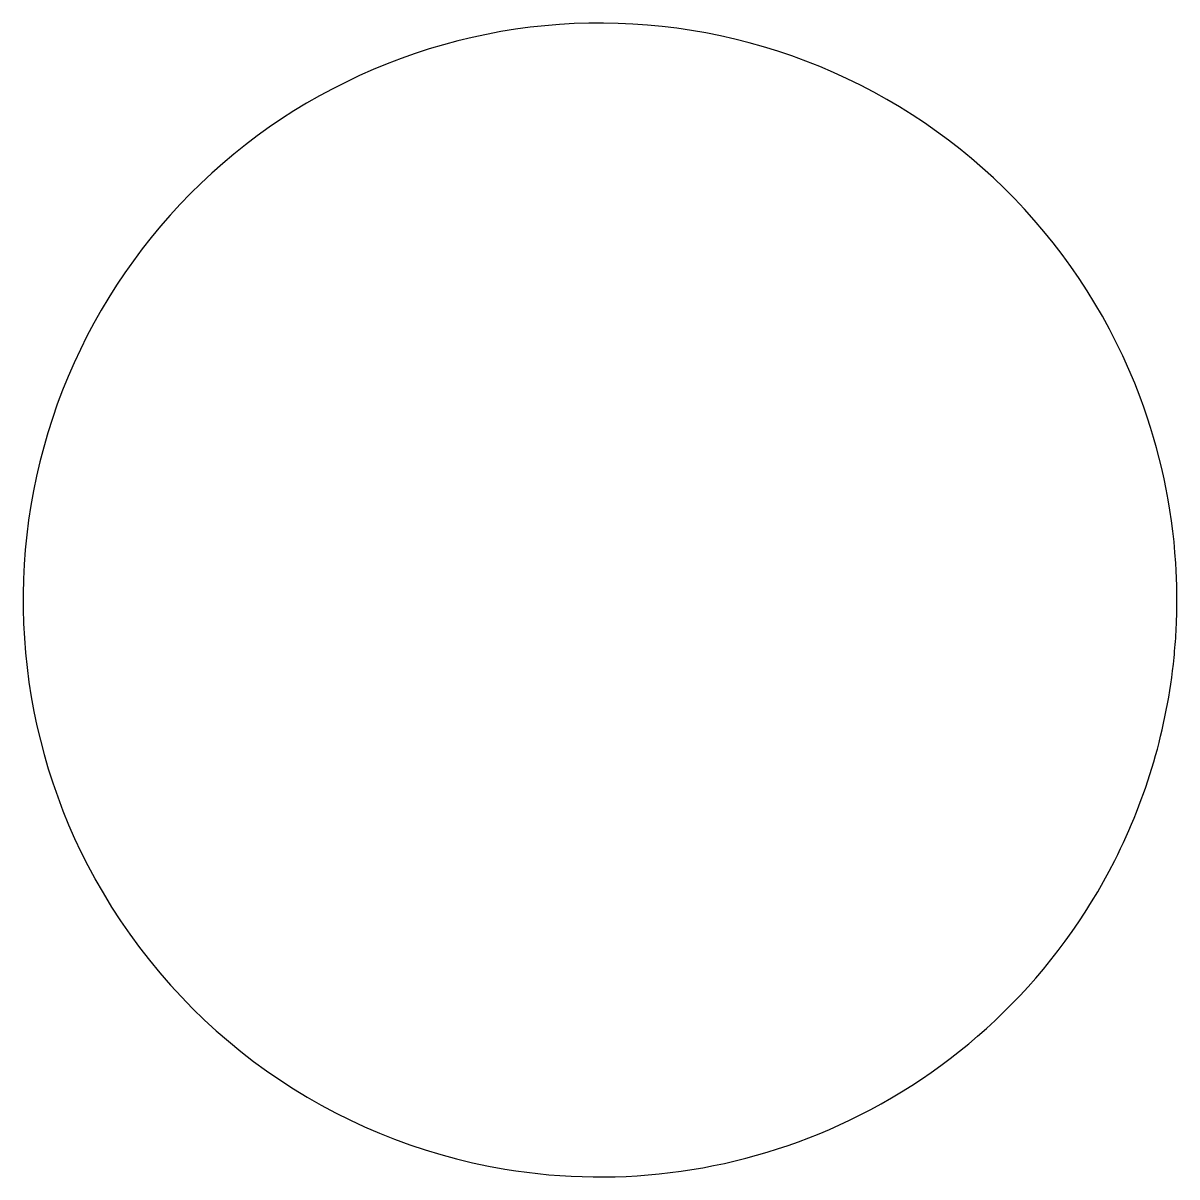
# Model space of a CAD drawing. Header units: metres. Extents: x -238 to 238, y -238 to 238.
import ezdxf

# ---------------------------------------------------------------- set-up
doc = ezdxf.new("R2010")
doc.units = ezdxf.units.M

msp = doc.modelspace()

# ---------------------------------------------------------------- linework, layer by layer
for centre, radius, start, end in [((-0.03, 0), 237.7, 427.6057, 474.6346), ((-0.02, 0.02), 237.67, 380.5716, 427.6057), ((-0.02, -0.02), 237.72, 474.6346, 521.6581), ((-0.07, 0.01), 237.72, 363.6616, 380.5702), ((0, -0.03), 237.75, 521.6581, 568.8765), ((4, 0.19), 233.65, 361.6452, 363.6811), ((-1.75, 0.14), 239.4, 359.9668, 361.6184), ((-17.59, 0.07), 255.24, 718.6441, 719.9837), ((11.65, -0.53), 225.99, 716.8311, 718.6202), ((-2.2, 0.16), 239.86, 714.2717, 716.8499), ((-0.15, 0), 237.8, 693.1583, 714.2622), ((-0.05, -0.05), 237.69, 655.6328, 693.157), ((-0.07, -0.08), 237.66, 568.8753, 620.5143), ((-0.07, -0.02), 237.73, 620.5161, 655.6332)]:
    msp.add_arc(centre, radius, start, end)

doc.saveas('drawing.dxf')
